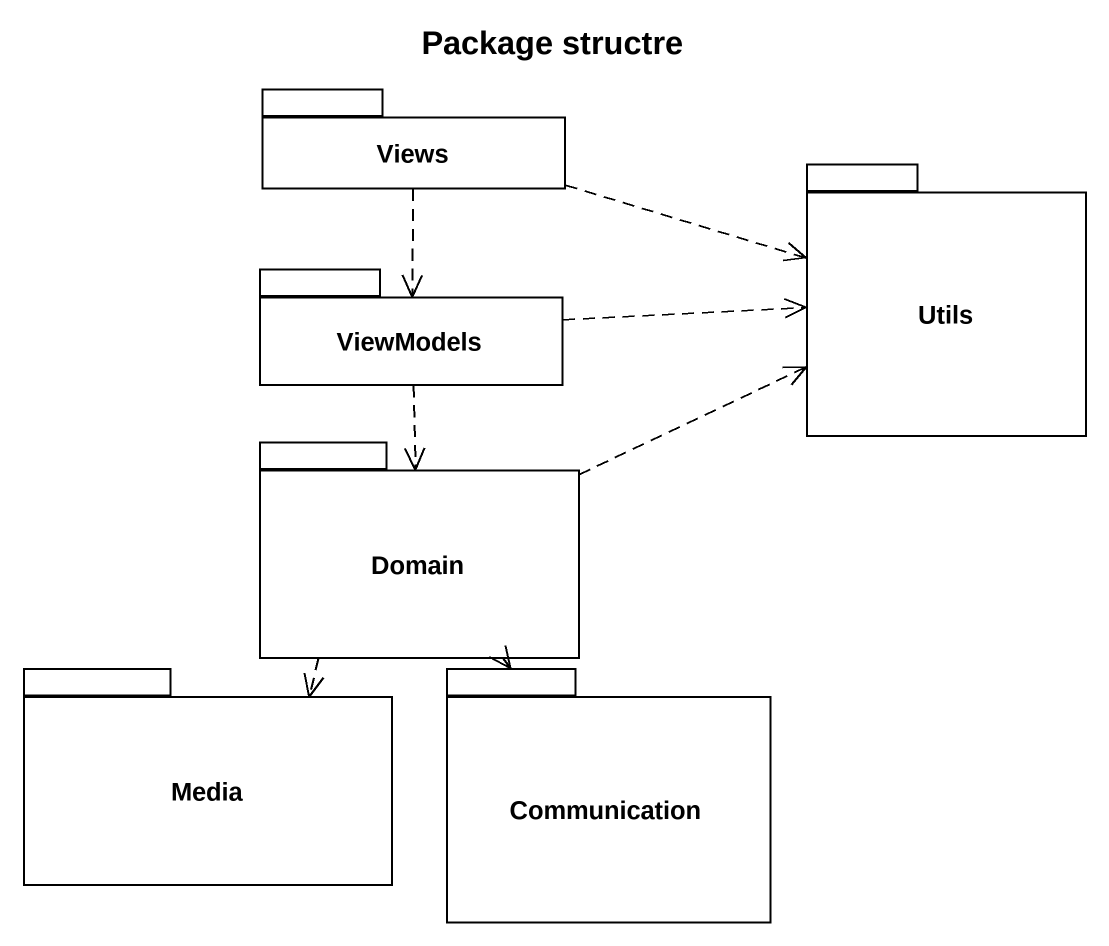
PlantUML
@startuml
title Package structre
package Views {
}
package Utils {
}
package ViewModels {
}
package Domain {
}
package Media {
}
package Communication {
}
Views .right.> Utils
Views ..> ViewModels
ViewModels .right.> Utils
ViewModels ..> Domain
Domain .right.> Utils
Domain ..> Media
Domain ..> Communication
@enduml
